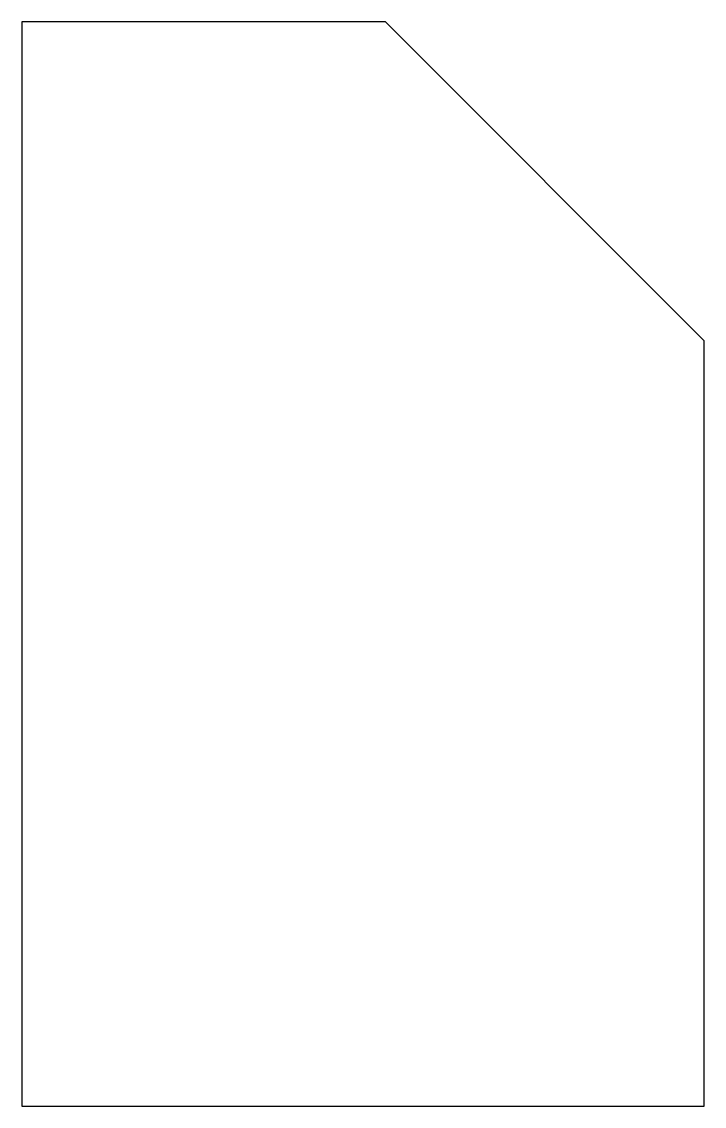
# Model space of a CAD drawing. Header units: millimetres. Extents: x 2 to 53, y 2 to 83.
import ezdxf

# ---------------------------------------------------------------- set-up
doc = ezdxf.new("R2010")
doc.units = ezdxf.units.MM

msp = doc.modelspace()

# ---------------------------------------------------------------- linework, layer by layer
at = {"color": 7, "linetype": 'Continuous', "lineweight": 25}
for p, q in [((29.172, 83), (2, 83)), ((2, 83), (2, 2)), ((53, 59.172), (29.172, 83)), ((53, 2), (53, 59.172)), ((2, 2), (53, 2))]:
    msp.add_line(p, q, dxfattribs=at)

doc.saveas('drawing.dxf')
